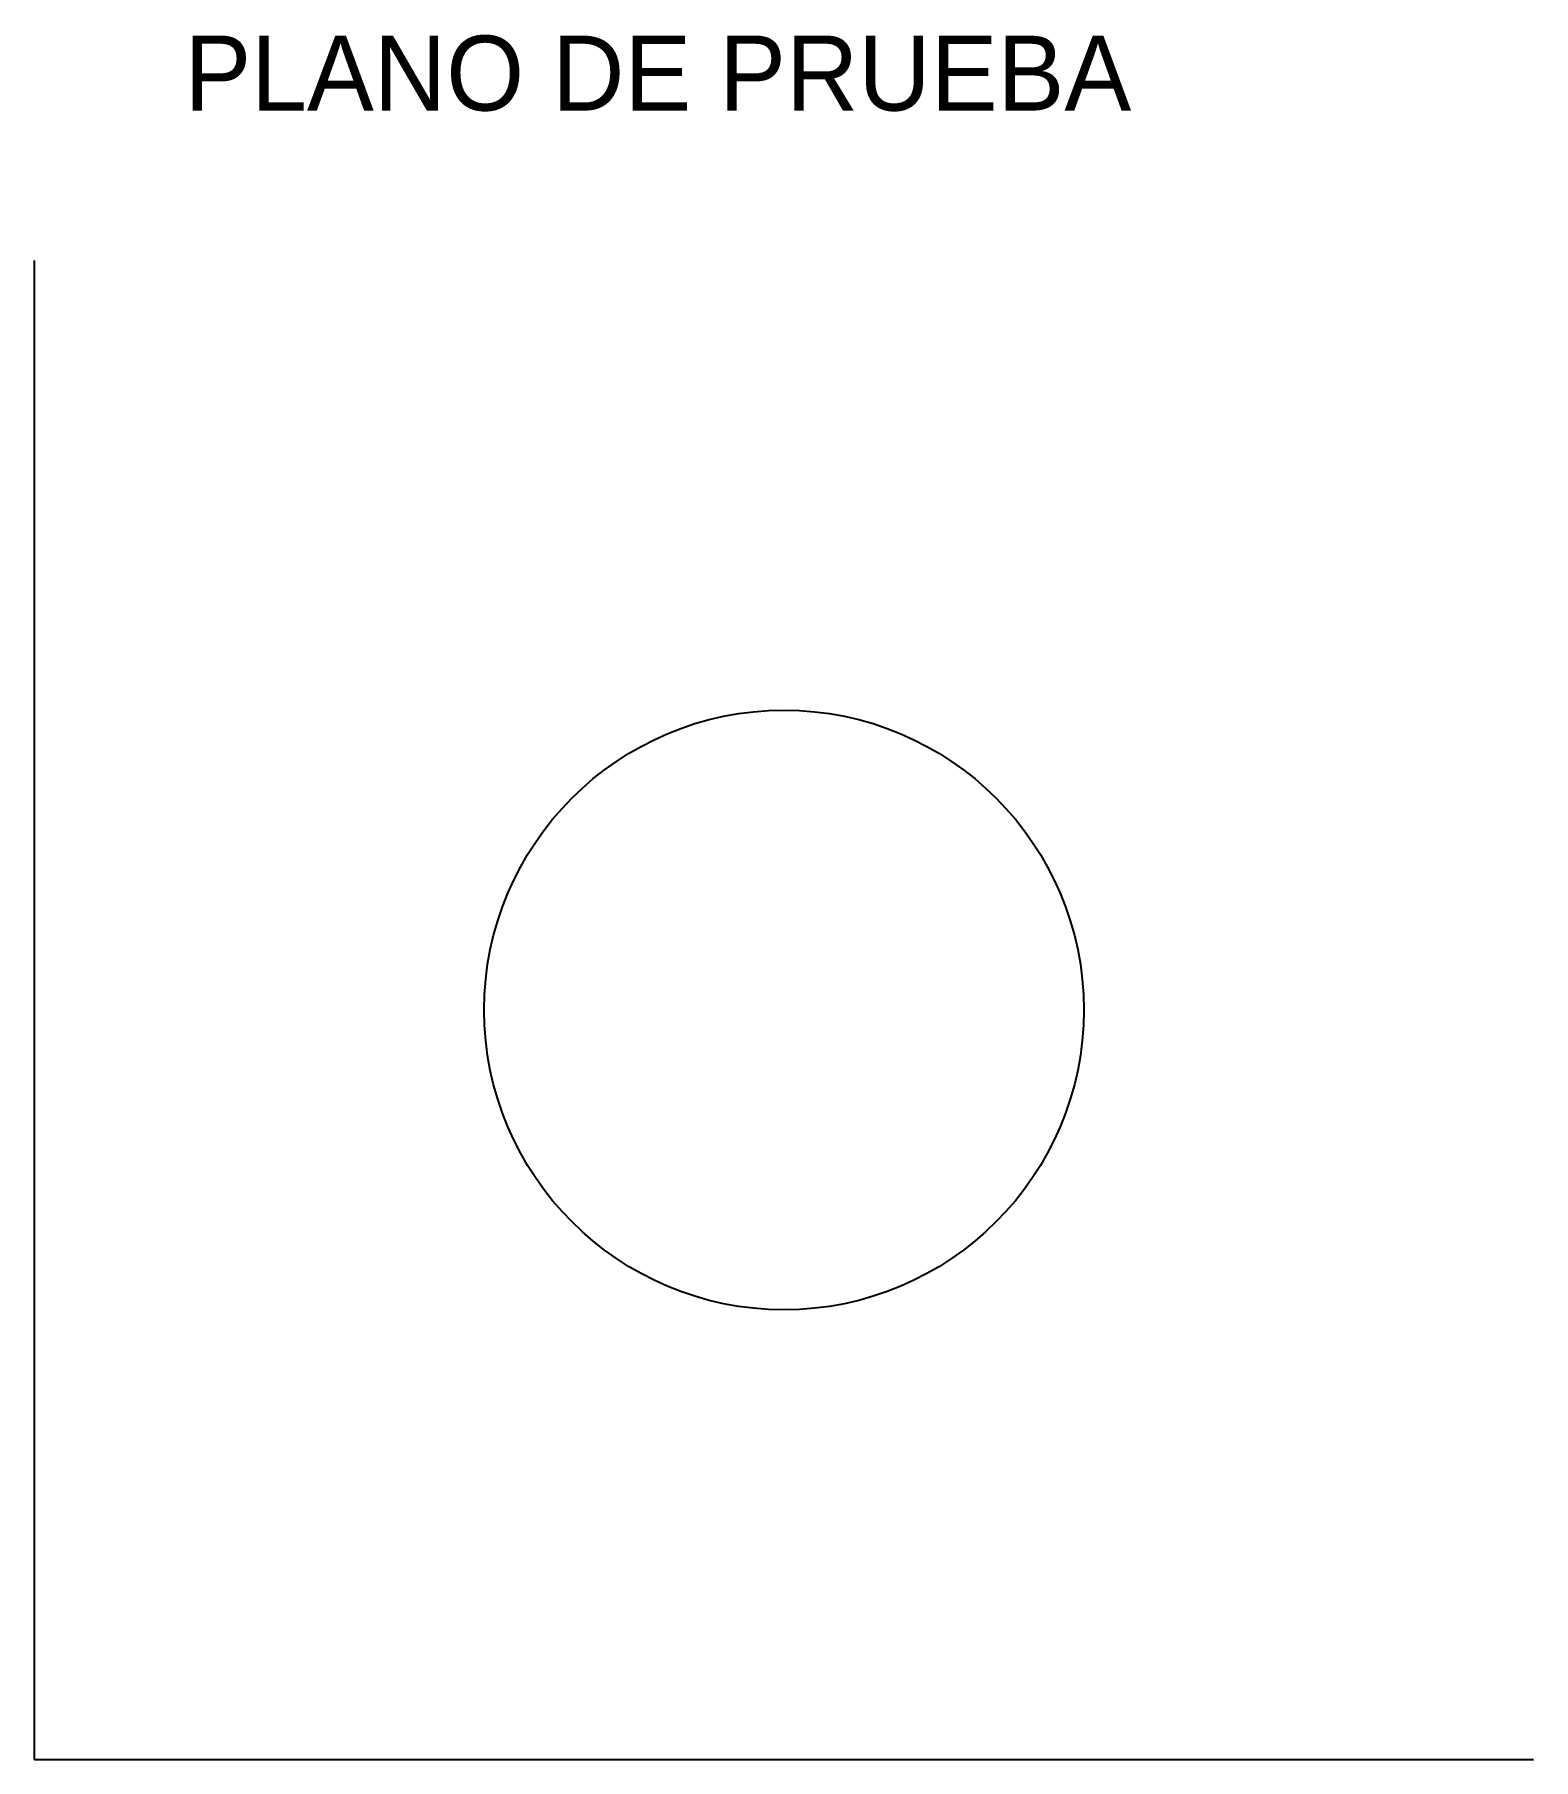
# Model space of a CAD drawing. Header units: metres. Extents: x 0 to 100, y 0 to 115.
import ezdxf

# ---------------------------------------------------------------- set-up
doc = ezdxf.new("R2010")
doc.units = ezdxf.units.M

msp = doc.modelspace()

# ---------------------------------------------------------------- linework, layer by layer
at = {"layer": 'Columnas', "color": 2}
msp.add_circle((50, 50), 20, dxfattribs=at)
at = {"layer": 'Muros', "color": 1}
for q in [(0, 100), (100, 0)]:
    msp.add_line((0, 0), q, dxfattribs=at)

# ---------------------------------------------------------------- texts
at = {"layer": 'Texto'}
msp.add_text('PLANO DE PRUEBA', height=5, dxfattribs=at).set_placement((10, 110))

doc.saveas('drawing.dxf')
